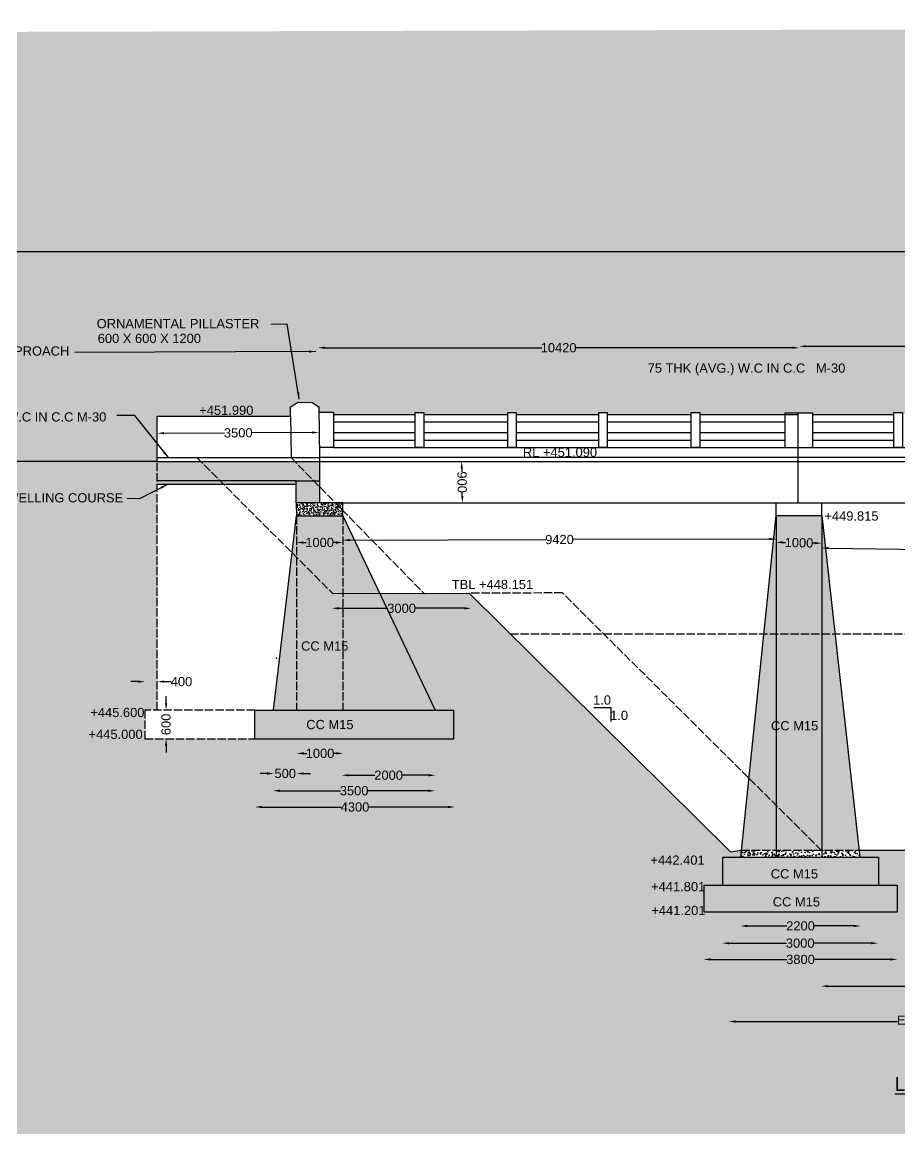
# Model space of a CAD drawing. Header units: millimetres. Extents: x 5124 to 107255, y 2311 to 94108.
# Drawn here: x 27720 to 46737, y 70136 to 94108 of the extents above; entities that cross this region are included whole.
import ezdxf

# ---------------------------------------------------------------- set-up
doc = ezdxf.new("R2010")
doc.units = ezdxf.units.MM
doc.header["$MEASUREMENT"] = 0
doc.linetypes.add('ACAD_ISO02W100', pattern=[15, 12, -3])
for name, color, linetype in [('DIMENSION', 7, 'Continuous'), ('DRAWING', 7, 'Continuous'), ('TEXT', 7, 'Continuous')]:
    doc.layers.add(name, color=color, linetype=linetype)
doc.styles.get("Standard").update_dxf_attribs({"font": 'arial.ttf'})
doc.dimstyles.get("Standard").update_dxf_attribs({"dimtxt": 200, "dimasz": 150, "dimexe": 0.18, "dimexo": 0.0625, "dimgap": 0.09, "dimtad": 0, "dimdec": 0, "dimzin": 0, "dimdsep": 46, "dimtxsty": 'Standard', "dimcen": 0.09, "dimse1": 1, "dimse2": 1, "dimadec": 0, "dimazin": 0, "dimtfac": 1, "dimtdec": 0, "dimtofl": 0, "dimtmove": 0, "dimatfit": 3, "dimfxl": 1, "dimtolj": 1, "dimtzin": 0, "dimarcsym": 0})
pattern_1 = [(50, (0, 0), (179.31505, -15.68803), [18.75, -206.25]), (355, (0, 0), (-34.68783, 188.04803), [15, -165]), (100.4514, (14.94, -1.3), (144.62735, 172.3599), [15.93505, -175.28553]), (46.1842, (0, 50), (266.81026, -41.37975), [28.125, -309.375]), (96.6356, (22.23, 46.55), (233.6657, 243.5295), [23.9026, -262.92825]), (351.1842, (0, 50), (233.6655, 243.52965), [22.5, -247.5]), (21, (25, 37.5), (149.22676, -100.65472), [18.75, -206.25]), (326, (25, 37.5), (60.82883, 181.2875), [15, -165]), (71.4514, (37.44, 29.11), (210.05566, 80.63262), [15.93505, -175.28553]), (37.5, (0, 0), (3.039964, 83.223463), [0, -163, 0, -167.5, 0, -165.625]), (7.5, (0, 0), (65.767384, 98.60293), [0, -95.5, 0, -159.25, 0, -63.125]), (327.5, (-55.75, 0), (133.45561, -5.63872), [0, -62.5, 0, -195, 0, -258.75]), (317.5, (-80.75, 0), (145.79654, 25.02625), [0, -81.25, 0, -129.5, 0, -183.75])]

# ---------------------------------------------------------------- blocks, each defined once
blk = doc.blocks.new('*D2')
at = {"layer": 'Defpoints', "color": 0, "transparency": 16777216}
for p in [(30647, 79823), (30377, 79206), (30647, 79206)]:
    blk.add_point(p, dxfattribs=at)
at = {"layer": 'DIMENSION', "color": 0, "lineweight": -2, "transparency": 16777216}
for p, q in [((30227, 79823), (30077, 79823)), ((30797, 79823), (30947, 79823))]:
    blk.add_line(p, q, dxfattribs=at)
at = {"layer": 'DIMENSION', "color": 0, "transparency": 16777216}
for points in [[(30227, 79848), (30227, 79798), (30377, 79823)], [(30797, 79848), (30797, 79798), (30647, 79823)]]:
    blk.add_solid(points, dxfattribs=at)
at = {"layer": 'DIMENSION', "color": 0, "transparency": 16777216, "insert": (31172, 79823), "char_height": 200, "attachment_point": 5}
blk.add_mtext('\\A1;400', dxfattribs=at)
blk = doc.blocks.new('*D3')
at = {"layer": 'Defpoints', "color": 0, "transparency": 16777216}
for p in [(30647, 79206), (30647, 78586), (30838, 78586)]:
    blk.add_point(p, dxfattribs=at)
at = {"layer": 'DIMENSION', "color": 0, "lineweight": -2, "transparency": 16777216}
for p, q in [((30839, 79355), (30839, 79505)), ((30838, 78436), (30838, 78286))]:
    blk.add_line(p, q, dxfattribs=at)
at = {"layer": 'DIMENSION', "color": 0, "transparency": 16777216}
for points in [[(30814, 79355), (30864, 79355), (30839, 79205)], [(30813, 78436), (30863, 78436), (30838, 78586)]]:
    blk.add_solid(points, dxfattribs=at)
at = {"layer": 'DIMENSION', "color": 0, "transparency": 16777216, "insert": (30838, 78896), "char_height": 200, "attachment_point": 5, "rotation": 89.9315}
blk.add_mtext('\\A1;600', dxfattribs=at)
blk = doc.blocks.new('*D4')
at = {"layer": 'Defpoints', "color": 0, "transparency": 16777216}
for p in [(33673, 78231), (34676, 78269), (34676, 78231)]:
    blk.add_point(p, dxfattribs=at)
at = {"layer": 'DIMENSION', "color": 0, "lineweight": -2, "transparency": 16777216}
for p, q in [((33823, 78269), (33885, 78269)), ((34526, 78269), (34463, 78269))]:
    blk.add_line(p, q, dxfattribs=at)
at = {"layer": 'DIMENSION', "color": 0, "transparency": 16777216}
for points in [[(33823, 78294), (33823, 78244), (33673, 78269)], [(34526, 78294), (34526, 78244), (34676, 78269)]]:
    blk.add_solid(points, dxfattribs=at)
at = {"layer": 'DIMENSION', "color": 0, "transparency": 16777216, "insert": (34174, 78269), "char_height": 200, "attachment_point": 5}
blk.add_mtext('\\A1;1000', dxfattribs=at)
blk = doc.blocks.new('*D5')
at = {"layer": 'Defpoints', "color": 0, "transparency": 16777216}
for p in [(33175, 77810), (33665, 77833), (33665, 77810)]:
    blk.add_point(p, dxfattribs=at)
at = {"layer": 'DIMENSION', "color": 0, "lineweight": -2, "transparency": 16777216}
for p, q in [((33025, 77833), (32875, 77833)), ((33815, 77833), (33965, 77833))]:
    blk.add_line(p, q, dxfattribs=at)
at = {"layer": 'DIMENSION', "color": 0, "transparency": 16777216}
for points in [[(33025, 77858), (33025, 77808), (33175, 77833)], [(33815, 77858), (33815, 77808), (33665, 77833)]]:
    blk.add_solid(points, dxfattribs=at)
at = {"layer": 'DIMENSION', "color": 0, "transparency": 16777216, "insert": (33420, 77833), "char_height": 200, "attachment_point": 5}
blk.add_mtext('\\A1;500', dxfattribs=at)
blk = doc.blocks.new('*D6')
at = {"layer": 'Defpoints', "color": 0, "transparency": 16777216}
for p in [(34645, 77818), (36674, 77818), (36674, 77795)]:
    blk.add_point(p, dxfattribs=at)
at = {"layer": 'DIMENSION', "color": 0, "lineweight": -2, "transparency": 16777216}
for p, q in [((34795, 77795), (35359, 77795)), ((36524, 77795), (35960, 77795))]:
    blk.add_line(p, q, dxfattribs=at)
at = {"layer": 'DIMENSION', "color": 0, "transparency": 16777216}
for points in [[(34795, 77820), (34795, 77770), (34645, 77795)], [(36524, 77820), (36524, 77770), (36674, 77795)]]:
    blk.add_solid(points, dxfattribs=at)
at = {"layer": 'DIMENSION', "color": 0, "transparency": 16777216, "insert": (35660, 77795), "char_height": 200, "attachment_point": 5}
blk.add_mtext('\\A1;2000', dxfattribs=at)
blk = doc.blocks.new('*D7')
at = {"layer": 'Defpoints', "color": 0, "transparency": 16777216}
for p in [(36666, 77459), (33160, 77428), (36666, 77428)]:
    blk.add_point(p, dxfattribs=at)
at = {"layer": 'DIMENSION', "color": 0, "lineweight": -2, "transparency": 16777216}
for p, q in [((33310, 77459), (34615, 77459)), ((36516, 77459), (35211, 77459))]:
    blk.add_line(p, q, dxfattribs=at)
at = {"layer": 'DIMENSION', "color": 0, "transparency": 16777216}
for points in [[(33310, 77484), (33310, 77434), (33160, 77459)], [(36516, 77484), (36516, 77434), (36666, 77459)]]:
    blk.add_solid(points, dxfattribs=at)
at = {"layer": 'DIMENSION', "color": 0, "transparency": 16777216, "insert": (34913, 77459), "char_height": 200, "attachment_point": 5}
blk.add_mtext('\\A1;3500', dxfattribs=at)
blk = doc.blocks.new('*D8')
at = {"layer": 'Defpoints', "color": 0, "transparency": 16777216}
for p in [(32770, 77053), (37095, 77107), (37095, 77053)]:
    blk.add_point(p, dxfattribs=at)
at = {"layer": 'DIMENSION', "color": 0, "lineweight": -2, "transparency": 16777216}
for p, q in [((32920, 77107), (34630, 77107)), ((36945, 77107), (35235, 77107))]:
    blk.add_line(p, q, dxfattribs=at)
at = {"layer": 'DIMENSION', "color": 0, "transparency": 16777216}
for points in [[(32920, 77132), (32920, 77082), (32770, 77107)], [(36945, 77132), (36945, 77082), (37095, 77107)]]:
    blk.add_solid(points, dxfattribs=at)
at = {"layer": 'DIMENSION', "color": 0, "transparency": 16777216, "insert": (34932, 77107), "char_height": 200, "attachment_point": 5}
blk.add_mtext('\\A1;4300', dxfattribs=at)
blk = doc.blocks.new('*D9')
at = {"layer": 'Defpoints', "color": 0, "transparency": 16777216}
for p in [(34432, 81422), (37450, 81422), (37450, 81411)]:
    blk.add_point(p, dxfattribs=at)
at = {"layer": 'DIMENSION', "color": 0, "lineweight": -2, "transparency": 16777216}
for p, q in [((34582, 81411), (35642, 81411)), ((37300, 81411), (36239, 81411))]:
    blk.add_line(p, q, dxfattribs=at)
at = {"layer": 'DIMENSION', "color": 0, "transparency": 16777216}
for points in [[(34582, 81436), (34582, 81386), (34432, 81411)], [(37300, 81436), (37300, 81386), (37450, 81411)]]:
    blk.add_solid(points, dxfattribs=at)
at = {"layer": 'DIMENSION', "color": 0, "transparency": 16777216, "insert": (35941, 81411), "char_height": 200, "attachment_point": 5}
blk.add_mtext('\\A1;3000', dxfattribs=at)
blk = doc.blocks.new('*D10')
at = {"layer": 'Defpoints', "color": 0, "transparency": 16777216}
for p in [(33663, 82806), (34666, 82836), (34666, 82806)]:
    blk.add_point(p, dxfattribs=at)
at = {"layer": 'DIMENSION', "color": 0, "lineweight": -2, "transparency": 16777216}
for p, q in [((33813, 82836), (33876, 82836)), ((34516, 82836), (34454, 82836))]:
    blk.add_line(p, q, dxfattribs=at)
at = {"layer": 'DIMENSION', "color": 0, "transparency": 16777216}
for points in [[(33813, 82861), (33813, 82811), (33663, 82836)], [(34516, 82861), (34516, 82811), (34666, 82836)]]:
    blk.add_solid(points, dxfattribs=at)
at = {"layer": 'DIMENSION', "color": 0, "transparency": 16777216, "insert": (34165, 82836), "char_height": 200, "attachment_point": 5}
blk.add_mtext('\\A1;1000', dxfattribs=at)
blk = doc.blocks.new('*D11')
at = {"layer": 'Defpoints', "color": 0, "transparency": 16777216}
for p in [(30647, 85202), (34156, 85218), (34156, 85217)]:
    blk.add_point(p, dxfattribs=at)
at = {"layer": 'DIMENSION', "color": 0, "lineweight": -2, "transparency": 16777216}
for p, q in [((30797, 85204), (32103, 85209)), ((34006, 85218), (32700, 85212))]:
    blk.add_line(p, q, dxfattribs=at)
at = {"layer": 'DIMENSION', "color": 0, "transparency": 16777216}
for points in [[(30797, 85229), (30797, 85179), (30647, 85203)], [(34006, 85243), (34006, 85193), (34156, 85218)]]:
    blk.add_solid(points, dxfattribs=at)
at = {"layer": 'DIMENSION', "color": 0, "transparency": 16777216, "insert": (32402, 85211), "char_height": 200, "attachment_point": 5, "rotation": 0.2474}
blk.add_mtext('\\A1;3500', dxfattribs=at)
blk = doc.blocks.new('*D12')
at = {"layer": 'Defpoints', "color": 0, "transparency": 16777216}
for p in [(37220, 84591), (37236, 83696), (37259, 83696)]:
    blk.add_point(p, dxfattribs=at)
at = {"layer": 'DIMENSION', "color": 0, "lineweight": -2, "transparency": 16777216}
for p, q in [((37245, 84442), (37247, 84364)), ((37256, 83846), (37255, 83923))]:
    blk.add_line(p, q, dxfattribs=at)
at = {"layer": 'DIMENSION', "color": 0, "transparency": 16777216}
for points in [[(37270, 84442), (37220, 84441), (37243, 84592)], [(37281, 83846), (37231, 83845), (37259, 83696)]]:
    blk.add_solid(points, dxfattribs=at)
at = {"layer": 'DIMENSION', "color": 0, "transparency": 16777216, "insert": (37251, 84144), "char_height": 200, "attachment_point": 5, "rotation": 271.0417}
blk.add_mtext('\\A1;900', dxfattribs=at)
blk = doc.blocks.new('*D13')
at = {"layer": 'Defpoints', "color": 0, "transparency": 16777216}
for p in [(34666, 82712), (44058, 82912), (44059, 82735)]:
    blk.add_point(p, dxfattribs=at)
at = {"layer": 'DIMENSION', "color": 0, "lineweight": -2, "transparency": 16777216}
for p, q in [((34816, 82889), (39064, 82899)), ((43908, 82912), (39660, 82901))]:
    blk.add_line(p, q, dxfattribs=at)
at = {"layer": 'DIMENSION', "color": 0, "transparency": 16777216}
for points in [[(34816, 82914), (34816, 82864), (34666, 82888)], [(43908, 82937), (43908, 82887), (44058, 82912)]]:
    blk.add_solid(points, dxfattribs=at)
at = {"layer": 'DIMENSION', "color": 0, "transparency": 16777216, "insert": (39362, 82900), "char_height": 200, "attachment_point": 5, "rotation": 0.143}
blk.add_mtext('\\A1;9420', dxfattribs=at)
blk = doc.blocks.new('*D14')
at = {"layer": 'Defpoints', "color": 0, "transparency": 16777216}
for p in [(44556, 87055), (34131, 86963), (44556, 86963)]:
    blk.add_point(p, dxfattribs=at)
at = {"layer": 'DIMENSION', "color": 0, "lineweight": -2, "transparency": 16777216}
for p, q in [((34281, 87055), (38977, 87055)), ((44406, 87055), (39710, 87055))]:
    blk.add_line(p, q, dxfattribs=at)
at = {"layer": 'DIMENSION', "color": 0, "transparency": 16777216}
for points in [[(34281, 87080), (34281, 87030), (34131, 87055)], [(44406, 87080), (44406, 87030), (44556, 87055)]]:
    blk.add_solid(points, dxfattribs=at)
at = {"layer": 'DIMENSION', "color": 0, "transparency": 16777216, "insert": (39343, 87055), "char_height": 200, "attachment_point": 5}
blk.add_mtext('\\A1;10420', dxfattribs=at)
blk = doc.blocks.new('*D15')
at = {"layer": 'Defpoints', "color": 0, "transparency": 16777216}
for p in [(44556, 87055), (54945, 87086), (54945, 87055)]:
    blk.add_point(p, dxfattribs=at)
at = {"layer": 'DIMENSION', "color": 0, "lineweight": -2, "transparency": 16777216}
for p, q in [((44706, 87086), (49384, 87086)), ((54795, 87086), (50117, 87086))]:
    blk.add_line(p, q, dxfattribs=at)
at = {"layer": 'DIMENSION', "color": 0, "transparency": 16777216}
for points in [[(44706, 87111), (44706, 87061), (44556, 87086)], [(54795, 87111), (54795, 87061), (54945, 87086)]]:
    blk.add_solid(points, dxfattribs=at)
at = {"layer": 'DIMENSION', "color": 0, "transparency": 16777216, "insert": (49751, 87086), "char_height": 200, "attachment_point": 5}
blk.add_mtext('\\A1;10420', dxfattribs=at)
blk = doc.blocks.new('*D17')
at = {"layer": 'Defpoints', "color": 0, "transparency": 16777216}
for p in [(42486, 73777), (46682, 73805), (46682, 73777)]:
    blk.add_point(p, dxfattribs=at)
at = {"layer": 'DIMENSION', "color": 0, "lineweight": -2, "transparency": 16777216}
for p, q in [((42636, 73805), (44286, 73805)), ((46532, 73805), (44882, 73805))]:
    blk.add_line(p, q, dxfattribs=at)
at = {"layer": 'DIMENSION', "color": 0, "transparency": 16777216}
for points in [[(42636, 73830), (42636, 73780), (42486, 73805)], [(46532, 73830), (46532, 73780), (46682, 73805)]]:
    blk.add_solid(points, dxfattribs=at)
at = {"layer": 'DIMENSION', "color": 0, "transparency": 16777216, "insert": (44584, 73805), "char_height": 200, "attachment_point": 5}
blk.add_mtext('\\A1;3800', dxfattribs=at)
blk = doc.blocks.new('*D18')
at = {"layer": 'Defpoints', "color": 0, "transparency": 16777216}
for p in [(42888, 74178), (46266, 74178), (46266, 74157)]:
    blk.add_point(p, dxfattribs=at)
at = {"layer": 'DIMENSION', "color": 0, "lineweight": -2, "transparency": 16777216}
for p, q in [((43038, 74157), (44279, 74157)), ((46116, 74157), (44875, 74157))]:
    blk.add_line(p, q, dxfattribs=at)
at = {"layer": 'DIMENSION', "color": 0, "transparency": 16777216}
for points in [[(43038, 74182), (43038, 74132), (42888, 74157)], [(46116, 74182), (46116, 74132), (46266, 74157)]]:
    blk.add_solid(points, dxfattribs=at)
at = {"layer": 'DIMENSION', "color": 0, "transparency": 16777216, "insert": (44577, 74157), "char_height": 200, "attachment_point": 5}
blk.add_mtext('\\A1;3000', dxfattribs=at)
blk = doc.blocks.new('*D19')
at = {"layer": 'Defpoints', "color": 0, "transparency": 16777216}
for p in [(43283, 74545), (45885, 74545), (45885, 74531)]:
    blk.add_point(p, dxfattribs=at)
at = {"layer": 'DIMENSION', "color": 0, "lineweight": -2, "transparency": 16777216}
for p, q in [((43433, 74531), (44284, 74531)), ((45735, 74531), (44884, 74531))]:
    blk.add_line(p, q, dxfattribs=at)
at = {"layer": 'DIMENSION', "color": 0, "transparency": 16777216}
for points in [[(43433, 74556), (43433, 74506), (43283, 74531)], [(45735, 74556), (45735, 74506), (45885, 74531)]]:
    blk.add_solid(points, dxfattribs=at)
at = {"layer": 'DIMENSION', "color": 0, "transparency": 16777216, "insert": (44584, 74531), "char_height": 200, "attachment_point": 5}
blk.add_mtext('\\A1;2200', dxfattribs=at)
blk = doc.blocks.new('*D22')
at = {"layer": 'Defpoints', "color": 0, "transparency": 16777216}
for p in [(44058, 82912), (45044, 82821), (45046, 82893)]:
    blk.add_point(p, dxfattribs=at)
at = {"layer": 'DIMENSION', "color": 0, "lineweight": -2, "transparency": 16777216}
for p, q in [((44207, 82838), (44262, 82837)), ((44894, 82824), (44840, 82825))]:
    blk.add_line(p, q, dxfattribs=at)
at = {"layer": 'DIMENSION', "color": 0, "transparency": 16777216}
for points in [[(44207, 82863), (44206, 82813), (44057, 82841)], [(44895, 82849), (44894, 82799), (45044, 82821)]]:
    blk.add_solid(points, dxfattribs=at)
at = {"layer": 'DIMENSION', "color": 0, "transparency": 16777216, "insert": (44551, 82831), "char_height": 200, "attachment_point": 5, "rotation": 358.8803}
blk.add_mtext('\\A1;1000', dxfattribs=at)
blk = doc.blocks.new('*D23')
at = {"layer": 'Defpoints', "color": 0, "transparency": 16777216}
for p in [(45044, 82821), (54484, 82580), (54486, 82683)]:
    blk.add_point(p, dxfattribs=at)
at = {"layer": 'DIMENSION', "color": 0, "lineweight": -2, "transparency": 16777216}
for p, q in [((45193, 82716), (49465, 82653)), ((54334, 82582), (50062, 82645))]:
    blk.add_line(p, q, dxfattribs=at)
at = {"layer": 'DIMENSION', "color": 0, "transparency": 16777216}
for points in [[(45193, 82741), (45192, 82691), (45043, 82718)], [(54335, 82607), (54334, 82557), (54484, 82580)]]:
    blk.add_solid(points, dxfattribs=at)
at = {"layer": 'DIMENSION', "color": 0, "transparency": 16777216, "insert": (49764, 82649), "char_height": 200, "attachment_point": 5, "rotation": 359.1622}
blk.add_mtext('\\A1;9420', dxfattribs=at)
blk = doc.blocks.new('*D127')
at = {"color": 0, "lineweight": -2, "transparency": 16777216}
for p, q in [((43179, 72461), (46688, 72461)), ((56389, 72461), (52881, 72461))]:
    blk.add_line(p, q, dxfattribs=at)
at = {"color": 0, "transparency": 16777216}
for points in [[(43179, 72486), (43179, 72436), (43029, 72461)], [(56389, 72486), (56389, 72436), (56539, 72461)]]:
    blk.add_solid(points, dxfattribs=at)
at = {"layer": 'Defpoints', "color": 0, "transparency": 16777216}
for p in [(43029, 72457), (56539, 72461), (56539, 72457)]:
    blk.add_point(p, dxfattribs=at)
at = {"color": 0, "transparency": 16777216, "insert": (49784, 72461), "char_height": 200, "attachment_point": 5}
blk.add_mtext('\\A1;EXTENDED BED WIDTH (AT THE STRUCTURE)', dxfattribs=at)
blk = doc.blocks.new('*D128')
at = {"color": 0, "lineweight": -2, "transparency": 16777216}
for p, q in [((45180, 73226), (46936, 73226)), ((54378, 73226), (52622, 73226))]:
    blk.add_line(p, q, dxfattribs=at)
at = {"color": 0, "transparency": 16777216}
for points in [[(45180, 73251), (45180, 73201), (45030, 73226)], [(54378, 73251), (54378, 73201), (54528, 73226)]]:
    blk.add_solid(points, dxfattribs=at)
at = {"layer": 'Defpoints', "color": 0, "transparency": 16777216}
for p in [(45030, 73239), (54528, 73239), (54528, 73226)]:
    blk.add_point(p, dxfattribs=at)
at = {"color": 0, "transparency": 16777216, "insert": (49779, 73226), "char_height": 200, "attachment_point": 5}
blk.add_mtext('\\A1;CANAL BED WIDTH (NORMAL REACH)9500', dxfattribs=at)

msp = doc.modelspace()

# ---------------------------------------------------------------- hatches: boundary and pattern name
h = msp.add_hatch()
h.set_pattern_fill('AR-CONC', color=256, scale=4, style=0)
h.set_pattern_definition([(50, (0, 0), (28.690407, -2.5100854), [3, -33]), (355, (0, 0), (-5.550053, 30.087685), [2.4, -26.4]), (100.4514, (2.39, -0.21), (23.140375, 27.577582), [2.549608, -28.0456845]), (46.1842, (0, 8), (42.689642, -6.62076), [4.5, -49.5]), (96.6356, (3.557, 7.45), (37.386508, 38.964715), [3.824412, -42.06852]), (351.1842, (0, 8), (37.386478, 38.964744), [3.6, -39.6]), (21, (4, 6), (23.876282, -16.1047556), [3, -33]), (326, (4, 6), (9.732613, 29.006002), [2.4, -26.4]), (71.4514, (5.99, 4.658), (33.608905, 12.90122), [2.549608, -28.0456845]), (37.5, (0, 0), (0.4863942, 13.3157542), [0, -26.08, 0, -26.8, 0, -26.5]), (7.5, (0, 0), (10.5227815, 15.7764685), [0, -15.28, 0, -25.48, 0, -10.1]), (327.5, (-8.92, 0), (21.3528974, -0.9021949), [0, -10, 0, -31.2, 0, -41.4]), (317.5, (-12.92, 0), (23.3274468, 4.0041993), [0, -13, 0, -20.72, 0, -29.4])])
h.paths.add_polyline_path([(33656.8, 84171.3), (32009.8, 84171.3), (32090.1, 84091), (33656.8, 84091)])
h.paths.add_polyline_path([(32009.8, 84171.3), (30647.4, 84171.3), (30647.4, 84091), (32090.1, 84091)])
at = {"layer": 'DRAWING'}
h = msp.add_hatch(dxfattribs=at)
h.set_pattern_fill('AR-CONC', color=256, scale=25)
h.set_pattern_definition([(50, (0, 0), (179.31505, -15.68803), [18.75, -206.25]), (355, (0, 0), (-34.68783, 188.04803), [15, -165]), (100.45144, (14.94, -1.3), (144.62721, 172.36), [15.93505, -175.28553]), (46.1842, (0, 50), (266.81033, -41.37982), [28.125, -309.375]), (96.63564, (22.23, 46.55), (233.6655, 243.52965), [23.9026, -262.92844]), (351.18416, (0, 50), (233.6655, 243.52965), [22.5, -247.5]), (21, (25, 37.5), (149.22676, -100.65472), [18.75, -206.25]), (326, (25, 37.5), (60.82883, 181.2875), [15, -165]), (71.45144, (37.44, 29.11), (210.0556, 80.63279), [15.93505, -175.28553]), (37.5, (0, 0), (3.039964, 83.223463), [0, -163, 0, -167.5, 0, -165.625]), (7.5, (0, 0), (65.767384, 98.60293), [0, -95.5, 0, -159.25, 0, -63.125]), (327.5, (-55.75, 0), (133.45561, -5.638718), [0, -62.5, 0, -195, 0, -258.75]), (317.5, (-80.75, 0), (145.79654, 25.02625), [0, -81.25, 0, -129.5, 0, -183.75])])
h.paths.add_polyline_path([(107011.7, 94107.7), (5124.3, 93837.3), (5367.1, 2311.4), (107254.5, 2581.7)])
h.paths.add_polyline_path([(21019.7, 22610), (21019.7, 20785.6), (21759, 20785.6), (21754.4, 20385.8), (22844.3, 17308.5), (21218.5, 17308.5), (21150.4, 17475.9), (21045.7, 17188.3), (20982.9, 17334.7), (19394.6, 17334.7), (20192.7, 20385.8), (20192.7, 21541.3), (14148.7, 21541.3), (14148.7, 21735.7), (14148.7, 22876.4), (19701.7, 22876.4), (19701.7, 24439.3), (20009.6, 24648), (20603.6, 24648), (20906, 24450.3), (20894.6, 22876.4), (20916.1, 21735.7), (20916.1, 20785.6), (21019.7, 20785.6), (21019.7, 24380.7), (21605.5, 24380.7), (21605.5, 24303.4), (26837.7, 24303.4), (26837.7, 22610)], flags=16)
h.paths.add_polyline_path([(21150.4, 17339.9), (21218.5, 17172.6), (22892.5, 17172.6), (23870.9, 14409.9), (24480.7, 14409.9), (24480.7, 13462), (18091.7, 13462), (18091.7, 14409.9), (18629.7, 14409.9), (19359.1, 17198.7), (20982.9, 17198.7), (21045.7, 17052.3)], flags=16)
h.paths.add_polyline_path([(75557.4, 27218.3), (75557.4, 35101.3), (86582.6, 35101.3), (86582.6, 27218.3)], flags=16)
h.paths.add_polyline_path([(42496.5, 74827.2), (42496.5, 75414.7), (42899.6, 75414.7), (42899.6, 76021.1), (43288.5, 76021.1), (43304.2, 76172.2), (43063.8, 76136), (37404.1, 81735.8), (35466.9, 81732.8), (36670.5, 79205.6), (37067.4, 79205.6), (37067.4, 78578.9), (32761.7, 78578.9), (30377.2, 78586.1), (30377.2, 79205.6), (30647.4, 79205.6), (30647.4, 84591.2), (24549.7, 84591.2), (24505.5, 84513.4), (24442.1, 84591.2), (23327.3, 84591.2), (23283.1, 84513.4), (23219.7, 84591.2), (30647.4, 84591.2), (30647.4, 84675.1), (30647.4, 85571.6), (33531.9, 85571.6), (33531.9, 85774.9), (33701.5, 85876.6), (34000, 85869.8), (34149.2, 85774.9), (34150.6, 85660.3), (34468.3, 85660.3), (34468.3, 85609.8), (36237.7, 85609.8), (36237.7, 85650.1), (36422.7, 85650.1), (36422.7, 85609.8), (38240.7, 85609.8), (38240.7, 85650.1), (38425.7, 85650.1), (38425.7, 85609.8), (40211.1, 85609.8), (40211.1, 85650.1), (40396.1, 85650.1), (40396.1, 85609.8), (42214.8, 85609.8), (42214.8, 85650.1), (42399.8, 85650.1), (42399.8, 85609.8), (44242.9, 85609.8), (44242.9, 85636.7), (44852.9, 85636.7), (44852.9, 85609.8), (46606.5, 85609.8), (46606.5, 85650.1), (46791.5, 85650.1), (46791.5, 85609.8), (48612.2, 85609.8), (48612.2, 85650.1), (48797.2, 85650.1), (48797.2, 85609.8), (50612.5, 85609.8), (50612.5, 85650.1), (50797.5, 85650.1), (50797.5, 85609.8), (52623.1, 85609.8), (52623.1, 85650.1), (52808.1, 85650.1), (52808.1, 85609.8), (54668, 85609.8), (54668, 85636.7), (55278, 85636.7), (55278, 85609.8), (57059.2, 85609.8), (57059.2, 85650.1), (57244.2, 85650.1), (57244.2, 85609.8), (59064.4, 85609.8), (59064.4, 85650.1), (59249.4, 85650.1), (59249.4, 85609.8), (61066.1, 85609.8), (61066.1, 85650.1), (61251.1, 85650.1), (61251.1, 85609.8), (63074.8, 85609.8), (63074.8, 85650.1), (63259.8, 85650.1), (63259.8, 85609.8), (65106.9, 85609.8), (65106.9, 85636.7), (65434.4, 85636.7), (65434.4, 85678.8), (65598.7, 85840.4), (65872.9, 85840.4), (66045.2, 85735), (66045.2, 85597.8), (68949.3, 85597.8), (68949.3, 84675.1), (68949.3, 79205.6), (69219.5, 79205.6), (69219.5, 78586.1), (66834.9, 78586.1), (66834.9, 78578.9), (62529.2, 78578.9), (62529.2, 79205.6), (62926.2, 79205.6), (64153.3, 81782.2), (62122.6, 81782.2), (56545, 76172.2), (56280.2, 76172.2), (56297.1, 76021.1), (56704, 76021.1), (56704, 75414.7), (57102.4, 75414.7), (57102.4, 74827.2), (52923.6, 74827.2), (52923.6, 75414.7), (53326.8, 75414.7), (53326.8, 76021.1), (53715.6, 76021.1), (53731.4, 76172.2), (45853.1, 76172.2), (45869.9, 76021.1), (46276.8, 76021.1), (46276.8, 75414.7), (46675.3, 75414.7), (46675.3, 74827.2)], flags=16)
h.paths.add_polyline_path([(44058.8, 76172.2), (44058.8, 77140.8), (40318.6, 80857.7), (44058.8, 80857.7), (44058.8, 83423.8), (44058.8, 83695.6), (34665, 83695.6), (34665, 83532.2), (34505, 83695.6), (33656.8, 83695.6), (33663.4, 83416.7), (33663.4, 82517.9), (31506, 84675.1), (34162.2, 84675.1), (44531.9, 84675.1), (44531.9, 84894), (54961.8, 84894), (54961.8, 84675.1), (65434.4, 84675.1), (68039.4, 84675.1), (65933.3, 82562.7), (65933.3, 83416.7), (65939.9, 83695.6), (65066.6, 83695.6), (64931.6, 83560.5), (64931.6, 83695.6), (57003.7, 83695.6), (55472.8, 83695.6), (55472.8, 83423.8), (55472.8, 80857.7), (59222.6, 80857.7), (56436.1, 78042.2), (55472.8, 77105.7), (55472.8, 76172.2), (54486, 76172.2), (54486, 80857.7), (45045.6, 80857.7), (45045.6, 76160.2), (45033.5, 76172.2)], flags=0)
h.paths.add_polyline_path([(93301.3, 19083.7), (105211.6, 19083.7), (105211.6, 14774.7), (93301.3, 14774.7)], flags=16)
h.paths.add_polyline_path([(97522.9, 17093.5), (97522.9, 17936.2), (103814.9, 17945.8), (103818, 17099.1)], flags=0)
h.paths.add_polyline_path([(94970.6, 34879.1), (104993.1, 34879.1), (104993.1, 20544.9), (94970.6, 20544.9)], flags=16)
h.paths.add_polyline_path([(96480.2, 33227.4), (101795.3, 33232.7), (101818.2, 21277.4), (96514.4, 21270.8)], flags=0)
h.paths.add_polyline_path([(95100.1, 13606.6), (105980.9, 13606.6), (105980.9, 6723.5), (95100.1, 6723.5)], flags=16)
h.paths.add_polyline_path([(103876.6, 8707.7), (103877.3, 8307.4), (97633.3, 8295.6), (97633.3, 8695.6)], flags=0)
h.paths.add_polyline_path([(77347.7, 71608.9), (77347.7, 79604.4), (87808.8, 79604.4), (87808.8, 71608.9)], flags=16)
h.paths.add_polyline_path([(77790.4, 76359.8), (80914.6, 77018.3), (80922.1, 77098.2), (77807.6, 76648.2), (80940.4, 77293.8), (82136.6, 77273.7), (86414.8, 77891.8), (83814.6, 77245.4), (86375.3, 77621.8), (83816.2, 77008.8), (82240.8, 77014)], flags=0)
h.paths.add_polyline_path([(85267, 83446.9), (85267, 87345), (84711.8, 87345), (84647.3, 87223.7), (84570.4, 87345), (85267, 87345), (85267, 83446.9), (86156.7, 83446.9), (86247.7, 83174.2), (86369, 83608.4), (86500.4, 83386.3), (87319.3, 83386.3), (87319.3, 87365.2), (88296.7, 87365.2), (88232.2, 87243.9), (88155.3, 87365.2), (87319.3, 87365.2), (87319.3, 83386.3), (86500.4, 83386.3), (86369, 83608.4), (86247.7, 83174.2), (86156.7, 83446.9)], flags=16)
h.paths.add_polyline_path([(20899.3, 22625.6), (14148.7, 22625.6), (14148.7, 21735.7), (20192.7, 21735.7), (20916.1, 21735.7)], flags=0)
h = msp.add_hatch(dxfattribs=at)
h.set_pattern_fill('AR-CONC', color=256, scale=25)
h.set_pattern_definition(pattern_1)
h.paths.add_polyline_path([(34163.8, 84591.2), (30647.4, 84591.2), (30647.4, 84171.3), (33656.8, 84171.3), (34163.8, 84171.3)])
h.paths.add_polyline_path([(34163.8, 84171.3), (33656.8, 84171.3), (33656.8, 83695.6), (34163.8, 83695.6)])
h.paths.add_polyline_path([(34666.1, 83414.4), (34665, 83416.7), (33663.4, 83416.7), (33663.4, 79205.6), (34666.1, 79205.6)])
h.paths.add_polyline_path([(34666.1, 83414.4), (34666.1, 79205.6), (36670.5, 79205.6)])
h.paths.add_polyline_path([(33663.4, 83416.7), (33167.5, 79205.6), (33663.4, 79205.6)])
h.paths.add_polyline_path([(37067.4, 79205.6), (32761.7, 79205.6), (32761.7, 78578.9), (37067.4, 78578.9)])
h.paths.add_polyline_path([(44058.8, 83423.8), (43304.2, 76172.2), (44058.8, 76172.2)])
h.paths.add_polyline_path([(45045.6, 83423.8), (44058.8, 83423.8), (44058.8, 76172.2), (45045.6, 76172.2)])
h.paths.add_polyline_path([(45045.6, 83423.8), (45045.6, 76172.2), (45853.1, 76172.2)])
h.paths.add_polyline_path([(43892.2, 78712.5), (45020.3, 78712.5), (45020.3, 79022.8), (43892.2, 79022.8)], flags=9)
h = msp.add_hatch(dxfattribs=at)
h.set_pattern_fill('AR-CONC', color=256, scale=15)
h.set_pattern_definition([(50, (0, 0), (107.58903, -9.41282), [11.25, -123.75]), (355, (0, 0), (-20.8127, 112.82882), [9, -99]), (100.45144, (8.97, -0.78), (86.77633, 103.416), [9.56103, -105.17132]), (46.1842, (0, 30), (160.0862, -24.8279), [16.875, -185.625]), (96.63564, (13.34, 27.93), (140.1993, 146.1178), [14.34155, -157.75706]), (351.18416, (0, 30), (140.1993, 146.1178), [13.5, -148.5]), (21, (15, 22.5), (89.53606, -60.39283), [11.25, -123.75]), (326, (15, 22.5), (36.4973, 108.77251), [9, -99]), (71.45144, (22.46, 17.47), (126.03336, 48.37967), [9.56103, -105.17132]), (37.5, (0, 0), (1.823978, 49.934078), [0, -97.8, 0, -100.5, 0, -99.375]), (7.5, (0, 0), (39.46043, 59.161757), [0, -57.3, 0, -95.55, 0, -37.875]), (327.5, (-33.45, 0), (80.073365, -3.38323), [0, -37.5, 0, -117, 0, -155.25]), (317.5, (-48.45, 0), (87.477925, 15.01575), [0, -48.75, 0, -77.7, 0, -110.25])])
h.paths.add_polyline_path([(34665, 83695.6), (33656.8, 83695.6), (33663.4, 83416.7), (34665, 83416.7)])
h = msp.add_hatch(dxfattribs=at)
h.set_pattern_fill('AR-CONC', color=256, scale=25)
h.set_pattern_definition(pattern_1)
h.paths.add_polyline_path([(46276.8, 76021.1), (42899.6, 76021.1), (42899.6, 75414.7), (46276.8, 75414.7)])
h.paths.add_polyline_path([(46675.3, 75414.7), (42496.5, 75414.7), (42496.5, 74827.2), (46675.3, 74827.2)])
h.paths.add_polyline_path([(43887.1, 75504.2), (45015.2, 75504.2), (45015.2, 75814.4), (43887.1, 75814.4)], flags=24)
h.paths.add_polyline_path([(43930.8, 74897.9), (45058.9, 74897.9), (45058.9, 75208.2), (43930.8, 75208.2)], flags=24)
h = msp.add_hatch(dxfattribs=at)
h.set_pattern_fill('AR-CONC', color=256, scale=25)
h.set_pattern_definition(pattern_1)
h.paths.add_polyline_path([(44058.8, 76172.2), (43304.2, 76172.2), (43288.5, 76021.1), (44058.8, 76021.1)])
h.paths.add_polyline_path([(45045.6, 76160.2), (45033.5, 76172.2), (44058.8, 76172.2), (44058.8, 76021.1), (45045.6, 76021.1)])
h.paths.add_polyline_path([(45853.1, 76172.2), (45045.6, 76172.2), (45045.6, 76021.1), (45869.9, 76021.1)])

# ---------------------------------------------------------------- linework, layer by layer
msp.add_lwpolyline([(105980.9, 6723.5), (9838.4, 6723.5), (9838.4, 89138.5), (105980.9, 89138.5)], close=True)
msp.add_lwpolyline([(40103, 79263.3), (40475.6, 79263.3), (40475.6, 78959.7)])
for points in [[(33531.9, 85571.6), (33531.9, 85774.9), (33701.5, 85876.6), (34000, 85869.8), (34149.2, 85774.9), (34162.2, 84675.1)], [(34150.6, 85660.3), (34468.3, 85660.3), (34468.3, 84894), (34159.6, 84894)], [(34468.3, 85609.8), (36237.7, 85609.8)], [(36422.7, 85609.8), (38240.7, 85609.8)], [(38425.7, 85609.8), (40211.1, 85609.8)], [(40396.1, 85609.8), (42214.8, 85609.8)], [(42399.8, 85609.8), (44531.9, 85609.8)], [(44852.9, 84894), (44852.9, 85636.7), (44242.9, 85636.7), (44242.9, 84894), (44531.9, 84894)], [(44531.9, 83695.6), (44531.9, 85636.7)], [(44852.9, 85609.8), (46606.5, 85609.8)], [(30647.4, 84675.1), (30647.4, 85571.6), (33531.9, 85571.6), (33545.4, 84675.1)], [(34468.3, 85451.2), (36237.7, 85451.2)], [(36422.7, 85451.2), (38240.7, 85451.2)], [(38425.7, 85451.2), (40211.1, 85451.2)], [(40396.1, 85451.2), (42214.8, 85451.2)], [(42399.8, 85451.2), (44242.9, 85451.2)], [(44852.9, 85451.2), (46606.5, 85451.2)], [(34468.3, 85219.9), (36237.7, 85219.9)], [(36422.7, 85219.9), (38240.7, 85219.9)], [(38425.7, 85219.9), (40211.1, 85219.9)], [(40396.1, 85219.9), (42214.8, 85219.9)], [(42399.8, 85219.9), (44242.9, 85219.9)], [(44852.9, 85219.9), (46606.5, 85219.9)], [(34468.3, 85055), (36237.7, 85055)], [(34468.3, 84894), (65243.5, 84894)], [(36422.7, 85055), (38240.7, 85055)], [(38425.7, 85055), (40211.1, 85055)], [(40396.1, 85055), (42214.8, 85055)], [(42399.8, 85055), (44242.9, 85055)], [(44852.9, 85055), (46606.5, 85055)], [(30647.4, 84675.1), (34162.2, 84675.1), (34163.8, 84591.2)], [(65434.4, 84675.1), (34162.2, 84675.1)], [(30647.4, 84591.2), (16356, 84591.2)], [(30647.4, 84591.2), (34163.8, 84591.2), (34163.8, 83695.6)], [(34163.8, 84591.2), (65432.8, 84591.2)], [(33656.8, 84171.3), (30647.4, 84171.3)], [(33656.8, 83695.6), (33656.8, 84171.3), (34163.8, 84171.3)], [(33656.8, 84091), (30647.4, 84091)], [(34665, 83416.7), (34665, 83695.6), (33656.8, 83695.6), (33663.4, 83416.7)], [(34665, 83695.6), (57003.7, 83695.6), (65939.9, 83695.6)], [(44058.8, 83423.8), (44058.8, 83695.6)], [(45045.6, 83423.8), (45045.6, 83695.6)], [(43288.5, 76021.1), (44058.8, 83423.8), (45045.6, 83423.8), (45869.9, 76021.1)], [(44058.8, 83423.8), (44058.8, 76021.1)], [(45045.6, 83423.8), (45045.6, 76021.1)], [(33167.5, 79205.6), (33663.4, 83416.7), (34665, 83416.7), (36670.5, 79205.6)], [(34450.1, 81731.2), (37404.1, 81735.8), (43063.8, 76136), (43304.2, 76172.2)], [(42899.6, 75414.7), (42899.6, 76021.1), (46276.8, 76021.1), (46276.8, 75414.7)], [(45853.1, 76172.2), (53731.4, 76172.2)]]:
    msp.add_lwpolyline(points, dxfattribs=at)
for points in [[(36237.7, 85650.1), (36422.7, 85650.1), (36422.7, 84894), (36237.7, 84894)], [(38240.7, 85650.1), (38425.7, 85650.1), (38425.7, 84894), (38240.7, 84894)], [(40211.1, 85650.1), (40396.1, 85650.1), (40396.1, 84894), (40211.1, 84894)], [(42214.8, 85650.1), (42399.8, 85650.1), (42399.8, 84894), (42214.8, 84894)], [(46606.5, 85650.1), (46791.5, 85650.1), (46791.5, 84894), (46606.5, 84894)], [(32761.7, 79205.6), (37067.4, 79205.6), (37067.4, 78578.9), (32761.7, 78578.9)], [(42496.5, 75414.7), (46675.3, 75414.7), (46675.3, 74827.2), (42496.5, 74827.2)]]:
    msp.add_lwpolyline(points, close=True, dxfattribs=at)
at = {"layer": 'DRAWING', "linetype": 'ACAD_ISO02W100', "ltscale": 15}
for points in [[(30647.4, 79205.6), (30647.4, 84675.1)], [(31506, 84675.1), (34450.1, 81731.2)], [(33545.4, 84675.1), (36435.7, 81724.7)], [(33663.4, 83416.7), (33663.4, 79205.6)], [(34666.1, 83416.7), (34666.1, 79205.6)], [(45045.6, 76160.2), (39426.1, 81744.7), (37404.1, 81735.8)], [(38291.5, 80857.7), (61823.6, 80857.7)], [(43304.2, 76172.2), (45853.1, 76172.2)], [(43304.2, 76172.2), (45853.1, 76172.2)]]:
    msp.add_lwpolyline(points, dxfattribs=at)
msp.add_lwpolyline([(32761.7, 79205.6), (30377.2, 79205.6), (30377.2, 78586.1), (32761.7, 78586.1)], close=True, dxfattribs=at)
at = {"layer": 'DRAWING'}
msp.add_point((33231.2, 80334.1), dxfattribs=at)

# ---------------------------------------------------------------- texts
at = {"layer": 'TEXT'}
for s, height, p in [('ORNAMENTAL PILLASTER', 200, (29335.4, 87478)), ('600 X 600 X 1200', 200, (29357.7, 87156.9)), ('15OOO STRAIGHT APPROACH ', 200, (24642.6, 86884.8)), ('75 THK (AVG.) W.C IN C.C   M-30', 200, (41271.6, 86514.1)), ('75 THK. W.C IN C.C M-30', 200, (26269.1, 85457.3)), ('+451.990', 200, (31557.6, 85600.8)), ('RL +451.090', 200, (38568.8, 84691.2)), ('80 THK.  LEVELLING COURSE', 200, (25934.4, 83704.7)), ('+449.815', 200, (45101.2, 83310.6)), ('TBL +448.151', 200, (37028.4, 81827.6)), ('CC M15', 200, (33763.5, 80494.1)), ('1.0', 200, (40089, 79325.4)), ('+445.600', 200, (29196.9, 79054.4)), ('1.0', 200, (40459.1, 78992.2)), ('CC M15', 200, (33875.4, 78793.2)), ('CC M15', 200, (43943.9, 78767.6)), ('+445.000', 200, (29158.2, 78582.3)), ('+442.401', 200, (41333.8, 75856.7)), ('CC M15', 200, (43938.8, 75559.3)), ('+441.801', 200, (41346.6, 75283.1)), ('CC M15', 200, (43982.5, 74953)), ('+441.201', 200, (41351.5, 74766.3)), ('%%ULONGITUDINAL  SECTION AT" A-A', 300, (46624.2, 70957.2))]:
    msp.add_text(s, height=height, dxfattribs=at).set_placement(p)

# ---------------------------------------------------------------- dimensions: what is measured, and where the dimension line sits
for base, p1, p2, text, picture, middle in [((54527.7, 73225.8), (45029.9, 73238.5), (54527.7, 73238.5), 'CANAL BED WIDTH (NORMAL REACH)9500', '*D128', (49778.8, 73225.8)), ((56539.4, 72460.9), (43029.3, 72457), (56539.4, 72457), 'EXTENDED BED WIDTH (AT THE STRUCTURE)', '*D127', (49784.4, 72460.9))]:
    dim = msp.add_linear_dim(base=base, p1=p1, p2=p2, text=text, dimstyle='Standard')
    dim.commit()
    dim.dimension.update_dxf_attribs({"geometry": picture, "text_midpoint": middle})
at = {"layer": 'DIMENSION'}
for p1, p2, distance, text, picture, middle in [((34130.5, 86963), (44556.1, 86963), 92.2, '10420', '*D14', (39343.3, 87055.2)), ((44556.1, 87055.2), (54945, 87055.2), 30.4, '10420', '*D15', (49750.5, 87085.6)), ((30647.4, 85202.1), (34155.8, 85217.3), 1.1, '3500', '*D11', (32401.6, 85210.7)), ((37220.1, 84591.2), (37236.4, 83695.6), 22.5, '900', '*D12', (37250.7, 84143.8)), ((33663.4, 82805.8), (34666.1, 82805.8), 30.2, '1000', '*D10', (34164.7, 82836)), ((34666.1, 82712), (44058.8, 82735.5), 176.4, '9420', '*D13', (39362, 82900.2)), ((44058.4, 82911.9), (45045.6, 82892.6), -71.3, '1000', '*D22', (44550.6, 82831)), ((45044.3, 82821.4), (54486, 82683.3), -103.2, '9420', '*D23', (49763.6, 82649.1)), ((34431.9, 81421.5), (37449.5, 81421.5), -11, '3000', '*D9', (35940.7, 81410.6)), ((30377.2, 79205.6), (30647.4, 79205.6), 617, '400', '*D2', (31172.1, 79822.7)), ((30647.4, 79205.6), (30646.6, 78586.1), 191.4, '600', '*D3', (30838.4, 78895.6)), ((33672.9, 78231.1), (34675.8, 78231.1), 38.2, '1000', '*D4', (34174.4, 78269.3)), ((33175.3, 77810.5), (33665.3, 77810.5), 22.9, '500', '*D5', (33420.3, 77833.4)), ((34645.2, 77818.1), (36673.9, 77818.1), -22.9, '2000', '*D6', (35659.6, 77795.2)), ((33160, 77428.1), (36666.3, 77428.1), 30.6, '3500', '*D7', (34913.1, 77458.7)), ((32769.6, 77053.4), (37095, 77053.4), 53.5, '4300', '*D8', (34932.3, 77107)), ((43283.2, 74544.7), (45884.9, 74544.7), -14.1, '2200', '*D19', (44584, 74530.6)), ((42888.4, 74178.5), (46265.6, 74178.5), -21.1, '3000', '*D18', (44577, 74157.4)), ((42486.5, 73777.1), (46681.6, 73777.1), 28.2, '3800', '*D17', (44584, 73805.2))]:
    dim = msp.add_aligned_dim(p1=p1, p2=p2, distance=distance, text=text, dimstyle='Standard', dxfattribs=at)
    dim.commit()
    dim.dimension.update_dxf_attribs({"geometry": picture, "text_midpoint": middle})

# ---------------------------------------------------------------- leaders
for points in [[(30887.4, 84675.1), (30161.6, 85585.2), (29774.8, 85585.2)], [(30867.4, 84091), (30262.4, 83784.7), (29985.1, 83792.3)]]:
    msp.add_leader(points, dimstyle='Standard', override={"dimgap": 0.09, "dimtad": 0})
at = {"layer": 'TEXT'}
for points in [[(33723.8, 85939.1), (33459.9, 87568), (33108.1, 87561.2)], [(34085.2, 86972.5), (28860, 86948.8)]]:
    msp.add_leader(points, dimstyle='Standard', override={"dimgap": 0.09, "dimtad": 0}, dxfattribs=at)

doc.saveas('drawing.dxf')
